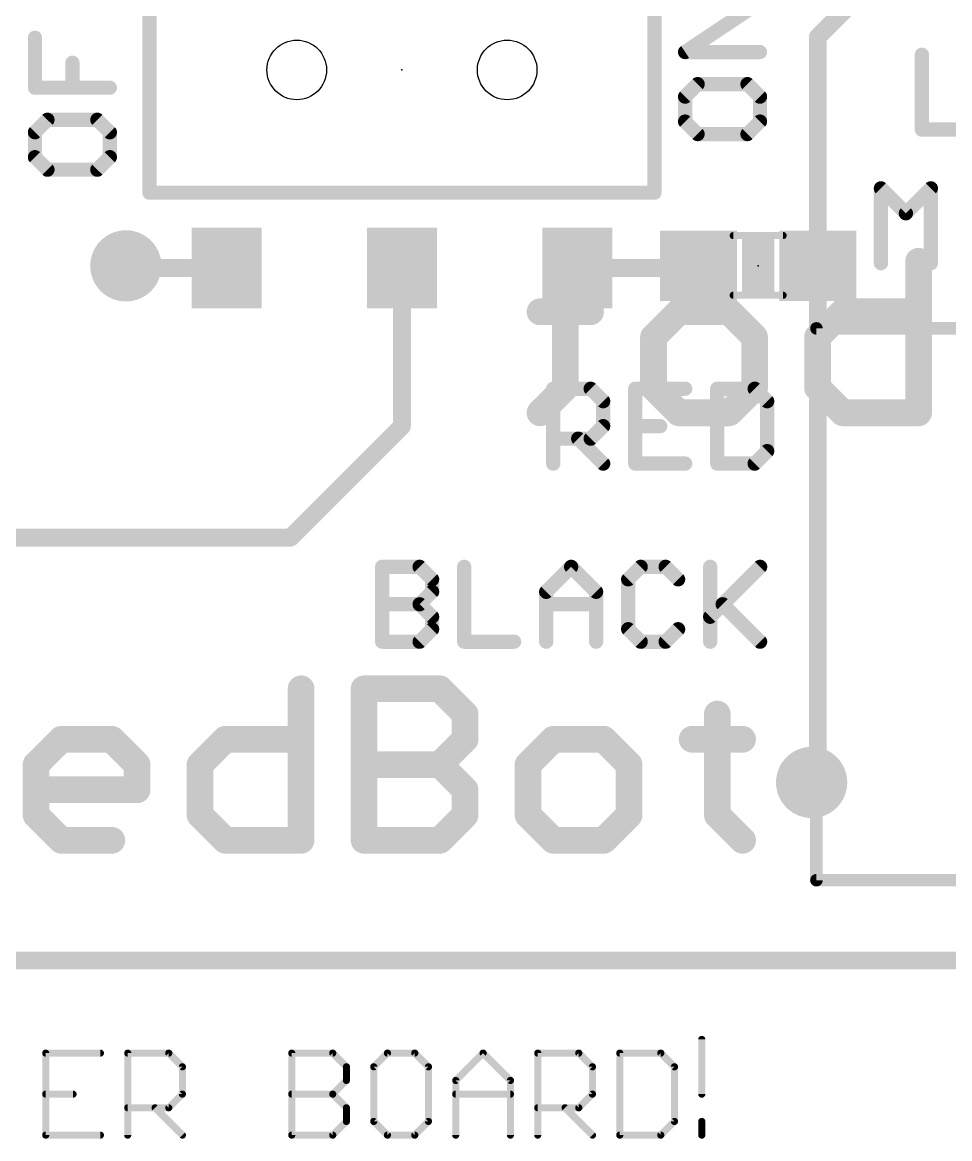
# Model space of a CAD drawing. Extents: x -27 to 95, y -17 to 50.
# Drawn here: x 19.99 to 33.21, y -2.54 to 13.38 of the extents above; entities that cross this region are included whole.
import ezdxf

# ---------------------------------------------------------------- set-up
doc = ezdxf.new("R2010")
doc.units = 0
for name, color, linetype in [('1', 12, 'CONTINUOUS'), ('16', 132, 'CONTINUOUS'), ('18', 110, 'CONTINUOUS'), ('20', 53, 'CONTINUOUS'), ('21', 41, 'CONTINUOUS'), ('22', 40, 'CONTINUOUS'), ('23', 53, 'CONTINUOUS'), ('51', 53, 'CONTINUOUS')]:
    doc.layers.add(name, color=color, linetype=linetype)

# ---------------------------------------------------------------- blocks, each defined once
blk = doc.blocks.new('RECT')
blk.add_solid([(-0.5, -0.5), (0.5, -0.5), (-0.5, 0.5), (0.5, 0.5)])
blk = doc.blocks.new('ROUNDV')
at = {"const_width": 0.5}
blk.add_lwpolyline([(0, -0.25, 1), (0, 0.25, 1), (0, -0.25)], format="xyb", dxfattribs=at)

msp = doc.modelspace()

# ---------------------------------------------------------------- linework, layer by layer
at = {"layer": '1', "const_width": 0.254}
for points in [[(31.33, 13.169), (31.75, 13.589)], [(31.33, 9.906), (31.33, 13.169)], [(21.621, 9.875), (21.463, 9.906)], [(29.799, 9.875), (29.63, 9.906)], [(31.33, 9.906), (31.33, 2.628)], [(22.9, 9.875), (21.621, 9.875)], [(25.4, 7.62), (25.4, 9.875)], [(27.9, 9.875), (29.799, 9.875)], [(23.81, 6.03), (25.4, 7.62)], [(19.177, 6.03), (23.81, 6.03)], [(31.13, 2.652), (31.242, 2.54)], [(31.33, 2.628), (31.242, 2.54)], [(91.44, 0), (2.54, 0)]]:
    msp.add_lwpolyline(points, dxfattribs=at)
at = {"layer": '1', "const_width": 0.127}
for points in [[(31.3935, 13.169, 1), (31.2665, 13.169)], [(31.2851, 13.2139, 1), (31.3749, 13.1241)], [(21.4752, 9.9683, 1), (21.4508, 9.8437)], [(29.6415, 9.9685, 1), (29.6185, 9.8435)], [(31.3935, 9.906, 1), (31.2665, 9.906)], [(21.621, 9.9385, 1), (21.621, 9.8115)], [(21.6088, 9.8127, 1), (21.6332, 9.9373)], [(22.9, 9.8115, 1), (22.9, 9.9385)], [(25.4635, 9.875, 1), (25.3365, 9.875)], [(27.9, 9.9385, 1), (27.9, 9.8115)], [(29.7875, 9.8125, 1), (29.8105, 9.9375)], [(29.799, 9.8115, 1), (29.799, 9.9385)], [(31.2665, 9.906, 1), (31.3935, 9.906)], [(25.3365, 7.62, 1), (25.4635, 7.62)], [(25.4449, 7.5751, 1), (25.3551, 7.6649)], [(23.7651, 6.0749, 1), (23.8549, 5.9851)], [(23.81, 5.9665, 1), (23.81, 6.0935)], [(31.1749, 2.6969, 1), (31.0851, 2.6071)], [(31.3749, 2.5831, 1), (31.2851, 2.6729)], [(31.1971, 2.5849, 1), (31.2869, 2.4951)], [(31.1971, 2.4951, 1), (31.2869, 2.5849)], [(31.2665, 2.628, 1), (31.3935, 2.628)]]:
    msp.add_lwpolyline(points, format="xyb", dxfattribs=at)
at = {"layer": '16', "const_width": 0.254}
msp.add_lwpolyline([(91.44, 0), (2.54, 0)], dxfattribs=at)
at = {"layer": '20', "const_width": 0.254}
msp.add_lwpolyline([(2.54, 0), (91.44, 0)], dxfattribs=at)
at = {"layer": '20'}
for centre in [(23.9, 12.7), (26.9, 12.7)]:
    msp.add_circle(centre, 0.425, dxfattribs=at)
at = {"layer": '21'}
for points, const_width in [([(21.8, 14.45), (21.8, 10.95)], 0.2032), ([(29, 10.95), (29, 14.45)], 0.2032), ([(29.4377, 12.955), (30.5054, 13.6668)], 0.2032), ([(20.1667, 12.447), (20.1667, 13.1588)], 0.2032), ([(30.5054, 12.955), (29.4377, 12.955)], 0.2032), ([(20.7005, 12.447), (20.7005, 12.8029)], 0.2032), ([(32.8148, 12.9168), (32.8148, 11.8491)], 0.2032), ([(29.6156, 12.4974), (29.4377, 12.3195)], 0.2032), ([(30.3275, 12.4974), (29.6156, 12.4974)], 0.2032), ([(30.5054, 12.3195), (30.3275, 12.4974)], 0.2032), ([(21.2344, 12.447), (20.1667, 12.447)], 0.2032), ([(29.4377, 12.3195), (29.4377, 11.9636)], 0.2032), ([(30.5054, 11.9636), (30.5054, 12.3195)], 0.2032), ([(20.3446, 11.9894), (20.1667, 11.8115)], 0.2032), ([(21.0565, 11.9894), (20.3446, 11.9894)], 0.2032), ([(21.2344, 11.8115), (21.0565, 11.9894)], 0.2032), ([(29.4377, 11.9636), (29.6156, 11.7856)], 0.2032), ([(30.3275, 11.7856), (30.5054, 11.9636)], 0.2032), ([(32.8148, 11.8491), (33.5266, 11.8491)], 0.2032), ([(20.1667, 11.8115), (20.1667, 11.4556)], 0.2032), ([(21.2344, 11.4556), (21.2344, 11.8115)], 0.2032), ([(29.6156, 11.7856), (30.3275, 11.7856)], 0.2032), ([(20.1667, 11.4556), (20.3446, 11.2776)], 0.2032), ([(21.0565, 11.2776), (21.2344, 11.4556)], 0.2032), ([(20.3446, 11.2776), (21.0565, 11.2776)], 0.2032), ([(21.8, 10.95), (29, 10.95)], 0.2032), ([(32.2301, 9.9441), (32.2301, 11.0118)], 0.2032), ([(32.2301, 11.0118), (32.586, 10.6559)], 0.2032), ([(32.586, 10.6559), (32.9419, 11.0118)], 0.2032), ([(32.9419, 11.0118), (32.9419, 9.9441)], 0.2032), ([(39.81, 9.015), (31.31, 9.015)], 0.1778), ([(31.31, 9.015), (31.31, 1.145)], 0.1778), ([(27.5575, 7.0866), (27.5575, 8.1543)], 0.2032), ([(27.5575, 8.1543), (28.0914, 8.1543)], 0.2032), ([(28.0914, 8.1543), (28.2693, 7.9764)], 0.2032), ([(29.4387, 8.1543), (28.7269, 8.1543)], 0.2032), ([(28.7269, 8.1543), (28.7269, 7.0866)], 0.2032), ([(29.8963, 8.1543), (29.8963, 7.0866)], 0.2032), ([(30.4302, 8.1543), (29.8963, 8.1543)], 0.2032), ([(30.6081, 7.9764), (30.4302, 8.1543)], 0.2032), ([(28.2693, 7.9764), (28.2693, 7.6205)], 0.2032), ([(30.6081, 7.2646), (30.6081, 7.9764)], 0.2032), ([(28.2693, 7.6205), (28.0914, 7.4425)], 0.2032), ([(28.7269, 7.6205), (29.0828, 7.6205)], 0.2032), ([(28.0914, 7.4425), (27.5575, 7.4425)], 0.2032), ([(27.9134, 7.4425), (28.2693, 7.0866)], 0.2032), ([(30.4302, 7.0866), (30.6081, 7.2646)], 0.2032), ([(28.7269, 7.0866), (29.4387, 7.0866)], 0.2032), ([(29.8963, 7.0866), (30.4302, 7.0866)], 0.2032), ([(25.1181, 4.5466), (25.1181, 5.6143)], 0.2032), ([(25.1181, 5.6143), (25.652, 5.6143)], 0.2032), ([(25.652, 5.6143), (25.8299, 5.4364)], 0.2032), ([(26.2875, 5.6143), (26.2875, 4.5466)], 0.2032), ([(27.4569, 5.2584), (27.8128, 5.6143)], 0.2032), ([(27.8128, 5.6143), (28.1687, 5.2584)], 0.2032), ([(28.8042, 5.6143), (28.6263, 5.4364)], 0.2032), ([(29.1602, 5.6143), (28.8042, 5.6143)], 0.2032), ([(29.3381, 5.4364), (29.1602, 5.6143)], 0.2032), ([(29.7957, 5.6143), (29.7957, 4.5466)], 0.2032), ([(29.7957, 4.9025), (30.5075, 5.6143)], 0.2032), ([(25.8299, 5.4364), (25.8299, 5.2584)], 0.2032), ([(28.6263, 5.4364), (28.6263, 4.7245)], 0.2032), ([(25.8299, 5.2584), (25.652, 5.0805)], 0.2032), ([(27.4569, 4.5466), (27.4569, 5.2584)], 0.2032), ([(28.1687, 5.2584), (28.1687, 4.5466)], 0.2032), ([(25.1181, 5.0805), (25.652, 5.0805)], 0.2032), ([(25.652, 5.0805), (25.8299, 4.9025)], 0.2032), ([(27.4569, 5.0805), (28.1687, 5.0805)], 0.2032), ([(29.9736, 5.0805), (30.5075, 4.5466)], 0.2032), ([(25.8299, 4.9025), (25.8299, 4.7245)], 0.2032), ([(25.8299, 4.7245), (25.652, 4.5466)], 0.2032), ([(28.6263, 4.7245), (28.8042, 4.5466)], 0.2032), ([(29.1602, 4.5466), (29.3381, 4.7245)], 0.2032), ([(25.652, 4.5466), (25.1181, 4.5466)], 0.2032), ([(26.2875, 4.5466), (26.9993, 4.5466)], 0.2032), ([(28.8042, 4.5466), (29.1602, 4.5466)], 0.2032), ([(23.9617, 3.8753), (23.9617, 1.7145)], 0.381), ([(24.8599, 1.7145), (24.8599, 3.8753)], 0.381), ([(24.8599, 3.8753), (25.9403, 3.8753)], 0.381), ([(25.9403, 3.8753), (26.3005, 3.5152)], 0.381), ([(26.3005, 3.5152), (26.3005, 3.1551)], 0.381), ([(29.8976, 3.5152), (29.8976, 2.0746)], 0.381), ([(20.1823, 2.7949), (20.5424, 3.1551)], 0.381), ([(20.5424, 3.1551), (21.2627, 3.1551)], 0.381), ([(21.2627, 3.1551), (21.6229, 2.7949)], 0.381), ([(22.5211, 2.7949), (22.8812, 3.1551)], 0.381), ([(22.8812, 3.1551), (23.9617, 3.1551)], 0.381), ([(26.3005, 3.1551), (25.9403, 2.7949)], 0.381), ([(27.5588, 3.1551), (27.1987, 2.7949)], 0.381), ([(28.2791, 3.1551), (27.5588, 3.1551)], 0.381), ([(28.6393, 2.7949), (28.2791, 3.1551)], 0.381), ([(29.5375, 3.1551), (30.2578, 3.1551)], 0.381), ([(20.1823, 2.0746), (20.1823, 2.7949)], 0.381), ([(21.6229, 2.7949), (21.6229, 2.4348)], 0.381), ([(22.5211, 2.0746), (22.5211, 2.7949)], 0.381), ([(24.8599, 2.7949), (25.9403, 2.7949)], 0.381), ([(25.9403, 2.7949), (26.3005, 2.4348)], 0.381), ([(27.1987, 2.7949), (27.1987, 2.0746)], 0.381), ([(28.6393, 2.0746), (28.6393, 2.7949)], 0.381), ([(21.6229, 2.4348), (20.1823, 2.4348)], 0.381), ([(26.3005, 2.4348), (26.3005, 2.0746)], 0.381), ([(20.5424, 1.7145), (20.1823, 2.0746)], 0.381), ([(22.8812, 1.7145), (22.5211, 2.0746)], 0.381), ([(26.3005, 2.0746), (25.9403, 1.7145)], 0.381), ([(27.1987, 2.0746), (27.5588, 1.7145)], 0.381), ([(28.2791, 1.7145), (28.6393, 2.0746)], 0.381), ([(29.8976, 2.0746), (30.2578, 1.7145)], 0.381), ([(21.2627, 1.7145), (20.5424, 1.7145)], 0.381), ([(23.9617, 1.7145), (22.8812, 1.7145)], 0.381), ([(25.9403, 1.7145), (24.8599, 1.7145)], 0.381), ([(27.5588, 1.7145), (28.2791, 1.7145)], 0.381), ([(31.31, 1.145), (39.81, 1.145)], 0.1778)]:
    msp.add_lwpolyline(points, dxfattribs=dict(at, const_width=const_width))
for points, const_width in [([(20.2175, 13.1588, 1), (20.1159, 13.1588)], 0.1016), ([(29.4377, 13.0058, 1), (29.4377, 12.9042)], 0.1016), ([(30.5054, 12.9042, 1), (30.5054, 13.0058)], 0.1016), ([(20.7513, 12.8029, 1), (20.6497, 12.8029)], 0.1016), ([(29.4095, 12.9973, 1), (29.4659, 12.9127)], 0.1016), ([(32.8656, 12.9168, 1), (32.764, 12.9168)], 0.1016), ([(29.6156, 12.5482, 1), (29.6156, 12.4466)], 0.1016), ([(29.6516, 12.4615, 1), (29.5797, 12.5333)], 0.1016), ([(30.3634, 12.5333, 1), (30.2915, 12.4615)], 0.1016), ([(30.3275, 12.4466, 1), (30.3275, 12.5482)], 0.1016), ([(20.1667, 12.4978, 1), (20.1667, 12.3962)], 0.1016), ([(20.1159, 12.447, 1), (20.2175, 12.447)], 0.1016), ([(20.6497, 12.447, 1), (20.7513, 12.447)], 0.1016), ([(21.2344, 12.3962, 1), (21.2344, 12.4978)], 0.1016), ([(29.4885, 12.3195, 1), (29.3869, 12.3195)], 0.1016), ([(30.5562, 12.3195, 1), (30.4546, 12.3195)], 0.1016), ([(29.4018, 12.3554, 1), (29.4736, 12.2835)], 0.1016), ([(30.4695, 12.2835, 1), (30.5413, 12.3554)], 0.1016), ([(20.3446, 12.0402, 1), (20.3446, 11.9386)], 0.1016), ([(20.3806, 11.9535, 1), (20.3087, 12.0253)], 0.1016), ([(21.0924, 12.0253, 1), (21.0205, 11.9535)], 0.1016), ([(21.0565, 11.9386, 1), (21.0565, 12.0402)], 0.1016), ([(29.4736, 11.9995, 1), (29.4018, 11.9276)], 0.1016), ([(29.3869, 11.9636, 1), (29.4885, 11.9636)], 0.1016), ([(30.4546, 11.9636, 1), (30.5562, 11.9636)], 0.1016), ([(30.5413, 11.9276, 1), (30.4695, 11.9995)], 0.1016), ([(32.8148, 11.8999, 1), (32.8148, 11.7983)], 0.1016), ([(20.2175, 11.8115, 1), (20.1159, 11.8115)], 0.1016), ([(20.1308, 11.8474, 1), (20.2026, 11.7755)], 0.1016), ([(21.2852, 11.8115, 1), (21.1836, 11.8115)], 0.1016), ([(21.1985, 11.7755, 1), (21.2703, 11.8474)], 0.1016), ([(29.6156, 11.8364, 1), (29.6156, 11.7348)], 0.1016), ([(29.5797, 11.7497, 1), (29.6516, 11.8215)], 0.1016), ([(30.2915, 11.8215, 1), (30.3634, 11.7497)], 0.1016), ([(30.3275, 11.7348, 1), (30.3275, 11.8364)], 0.1016), ([(32.764, 11.8491, 1), (32.8656, 11.8491)], 0.1016), ([(20.2026, 11.4915, 1), (20.1308, 11.4196)], 0.1016), ([(20.1159, 11.4556, 1), (20.2175, 11.4556)], 0.1016), ([(21.1836, 11.4556, 1), (21.2852, 11.4556)], 0.1016), ([(21.2703, 11.4196, 1), (21.1985, 11.4915)], 0.1016), ([(20.3446, 11.3284, 1), (20.3446, 11.2268)], 0.1016), ([(20.3087, 11.2417, 1), (20.3806, 11.3135)], 0.1016), ([(21.0205, 11.3135, 1), (21.0924, 11.2417)], 0.1016), ([(21.0565, 11.2268, 1), (21.0565, 11.3284)], 0.1016), ([(21.8, 11.0008, 1), (21.8, 10.8992)], 0.1016), ([(21.7492, 10.95, 1), (21.8508, 10.95)], 0.1016), ([(28.9492, 10.95, 1), (29.0508, 10.95)], 0.1016), ([(29, 10.8992, 1), (29, 11.0008)], 0.1016), ([(32.2809, 11.0118, 1), (32.1793, 11.0118)], 0.1016), ([(32.266, 11.0477, 1), (32.1942, 10.9759)], 0.1016), ([(32.9927, 11.0118, 1), (32.8911, 11.0118)], 0.1016), ([(32.9778, 10.9759, 1), (32.906, 11.0477)], 0.1016), ([(32.5501, 10.6918, 1), (32.6219, 10.62)], 0.1016), ([(32.5501, 10.62, 1), (32.6219, 10.6918)], 0.1016), ([(32.1793, 9.9441, 1), (32.2809, 9.9441)], 0.1016), ([(32.8911, 9.9441, 1), (32.9927, 9.9441)], 0.1016), ([(31.31, 9.0595, 1), (31.31, 8.9706)], 0.0889), ([(31.3545, 9.015, 1), (31.2656, 9.015)], 0.0889), ([(27.6083, 8.1543, 1), (27.5067, 8.1543)], 0.1016), ([(27.5575, 8.2051, 1), (27.5575, 8.1035)], 0.1016), ([(28.1273, 8.1902, 1), (28.0554, 8.1184)], 0.1016), ([(28.0914, 8.1035, 1), (28.0914, 8.2051)], 0.1016), ([(28.7269, 8.2051, 1), (28.7269, 8.1035)], 0.1016), ([(28.7777, 8.1543, 1), (28.6761, 8.1543)], 0.1016), ([(29.4387, 8.1035, 1), (29.4387, 8.2051)], 0.1016), ([(29.9471, 8.1543, 1), (29.8455, 8.1543)], 0.1016), ([(29.8963, 8.2051, 1), (29.8963, 8.1035)], 0.1016), ([(30.4661, 8.1902, 1), (30.3942, 8.1184)], 0.1016), ([(30.4302, 8.1035, 1), (30.4302, 8.2051)], 0.1016), ([(28.3201, 7.9764, 1), (28.2185, 7.9764)], 0.1016), ([(28.2334, 7.9404, 1), (28.3052, 8.0123)], 0.1016), ([(30.6589, 7.9764, 1), (30.5573, 7.9764)], 0.1016), ([(30.5722, 7.9404, 1), (30.644, 8.0123)], 0.1016), ([(28.2185, 7.6205, 1), (28.3201, 7.6205)], 0.1016), ([(28.3052, 7.5845, 1), (28.2334, 7.6564)], 0.1016), ([(28.7269, 7.6713, 1), (28.7269, 7.5697)], 0.1016), ([(29.0828, 7.5697, 1), (29.0828, 7.6713)], 0.1016), ([(27.5575, 7.4933, 1), (27.5575, 7.3917)], 0.1016), ([(27.9493, 7.4784, 1), (27.8775, 7.4066)], 0.1016), ([(28.0554, 7.4784, 1), (28.1273, 7.4066)], 0.1016), ([(28.0914, 7.3917, 1), (28.0914, 7.4933)], 0.1016), ([(30.644, 7.2286, 1), (30.5722, 7.3005)], 0.1016), ([(28.2334, 7.0507, 1), (28.3052, 7.1225)], 0.1016), ([(28.7269, 7.1374, 1), (28.7269, 7.0358)], 0.1016), ([(29.4387, 7.0358, 1), (29.4387, 7.1374)], 0.1016), ([(29.8963, 7.1374, 1), (29.8963, 7.0358)], 0.1016), ([(30.3942, 7.1225, 1), (30.4661, 7.0507)], 0.1016), ([(30.4302, 7.0358, 1), (30.4302, 7.1374)], 0.1016), ([(30.5573, 7.2646, 1), (30.6589, 7.2646)], 0.1016), ([(27.5067, 7.0866, 1), (27.6083, 7.0866)], 0.1016), ([(28.6761, 7.0866, 1), (28.7777, 7.0866)], 0.1016), ([(29.8455, 7.0866, 1), (29.9471, 7.0866)], 0.1016), ([(25.1689, 5.6143, 1), (25.0673, 5.6143)], 0.1016), ([(25.1181, 5.6651, 1), (25.1181, 5.5635)], 0.1016), ([(25.6879, 5.6502, 1), (25.616, 5.5784)], 0.1016), ([(25.652, 5.5635, 1), (25.652, 5.6651)], 0.1016), ([(26.3383, 5.6143, 1), (26.2367, 5.6143)], 0.1016), ([(27.8487, 5.6502, 1), (27.7769, 5.5784)], 0.1016), ([(27.8487, 5.5784, 1), (27.7769, 5.6502)], 0.1016), ([(28.8042, 5.6651, 1), (28.8042, 5.5635)], 0.1016), ([(28.8402, 5.5784, 1), (28.7683, 5.6502)], 0.1016), ([(29.1961, 5.6502, 1), (29.1242, 5.5784)], 0.1016), ([(29.1602, 5.5635, 1), (29.1602, 5.6651)], 0.1016), ([(29.8465, 5.6143, 1), (29.7449, 5.6143)], 0.1016), ([(30.5434, 5.5784, 1), (30.4716, 5.6502)], 0.1016), ([(25.8807, 5.4364, 1), (25.7791, 5.4364)], 0.1016), ([(25.794, 5.4004, 1), (25.8658, 5.4723)], 0.1016), ([(28.6771, 5.4364, 1), (28.5755, 5.4364)], 0.1016), ([(28.5904, 5.4723, 1), (28.6622, 5.4004)], 0.1016), ([(29.3022, 5.4004, 1), (29.374, 5.4723)], 0.1016), ([(25.7791, 5.2584, 1), (25.8807, 5.2584)], 0.1016), ([(25.8658, 5.2225, 1), (25.794, 5.2943)], 0.1016), ([(27.5077, 5.2584, 1), (27.4061, 5.2584)], 0.1016), ([(27.421, 5.2943, 1), (27.4928, 5.2225)], 0.1016), ([(28.2195, 5.2584, 1), (28.1179, 5.2584)], 0.1016), ([(28.1328, 5.2225, 1), (28.2046, 5.2943)], 0.1016), ([(25.1181, 5.1313, 1), (25.1181, 5.0297)], 0.1016), ([(25.6879, 5.1164, 1), (25.616, 5.0445)], 0.1016), ([(25.616, 5.1164, 1), (25.6879, 5.0445)], 0.1016), ([(25.652, 5.0297, 1), (25.652, 5.1313)], 0.1016), ([(27.4569, 5.1313, 1), (27.4569, 5.0297)], 0.1016), ([(28.1687, 5.0297, 1), (28.1687, 5.1313)], 0.1016), ([(30.0096, 5.1164, 1), (29.9377, 5.0445)], 0.1016), ([(25.8807, 4.9025, 1), (25.7791, 4.9025)], 0.1016), ([(25.794, 4.8666, 1), (25.8658, 4.9384)], 0.1016), ([(29.7598, 4.9384, 1), (29.8316, 4.8666)], 0.1016), ([(25.8658, 4.6886, 1), (25.794, 4.7605)], 0.1016), ([(28.6622, 4.7605, 1), (28.5904, 4.6886)], 0.1016), ([(29.374, 4.6886, 1), (29.3022, 4.7605)], 0.1016), ([(25.1181, 4.5974, 1), (25.1181, 4.4958)], 0.1016), ([(25.616, 4.5825, 1), (25.6879, 4.5107)], 0.1016), ([(25.652, 4.4958, 1), (25.652, 4.5974)], 0.1016), ([(25.7791, 4.7245, 1), (25.8807, 4.7245)], 0.1016), ([(26.2875, 4.5974, 1), (26.2875, 4.4958)], 0.1016), ([(26.9993, 4.4958, 1), (26.9993, 4.5974)], 0.1016), ([(28.5755, 4.7245, 1), (28.6771, 4.7245)], 0.1016), ([(28.8042, 4.5974, 1), (28.8042, 4.4958)], 0.1016), ([(28.7683, 4.5107, 1), (28.8402, 4.5825)], 0.1016), ([(29.1242, 4.5825, 1), (29.1961, 4.5107)], 0.1016), ([(29.1602, 4.4958, 1), (29.1602, 4.5974)], 0.1016), ([(30.4716, 4.5107, 1), (30.5434, 4.5825)], 0.1016), ([(25.0673, 4.5466, 1), (25.1689, 4.5466)], 0.1016), ([(26.2367, 4.5466, 1), (26.3383, 4.5466)], 0.1016), ([(27.4061, 4.5466, 1), (27.5077, 4.5466)], 0.1016), ([(28.1179, 4.5466, 1), (28.2195, 4.5466)], 0.1016), ([(29.7449, 4.5466, 1), (29.8465, 4.5466)], 0.1016), ([(24.0569, 3.8753, 1), (23.8664, 3.8753)], 0.1905), ([(24.8599, 3.9706, 1), (24.8599, 3.7801)], 0.1905), ([(24.9551, 3.8753, 1), (24.7646, 3.8753)], 0.1905), ([(26.0077, 3.9427, 1), (25.873, 3.808)], 0.1905), ([(25.9403, 3.7801, 1), (25.9403, 3.9706)], 0.1905), ([(26.3957, 3.5152, 1), (26.2052, 3.5152)], 0.1905), ([(26.2331, 3.4479, 1), (26.3678, 3.5826)], 0.1905), ([(29.9929, 3.5152, 1), (29.8024, 3.5152)], 0.1905), ([(20.5424, 3.2503, 1), (20.5424, 3.0598)], 0.1905), ([(20.6098, 3.0877, 1), (20.4751, 3.2224)], 0.1905), ([(21.3301, 3.2224, 1), (21.1954, 3.0877)], 0.1905), ([(21.2627, 3.0598, 1), (21.2627, 3.2503)], 0.1905), ([(22.8812, 3.2503, 1), (22.8812, 3.0598)], 0.1905), ([(22.9486, 3.0877, 1), (22.8139, 3.2224)], 0.1905), ([(23.9617, 3.0598, 1), (23.9617, 3.2503)], 0.1905), ([(26.3678, 3.0877, 1), (26.2331, 3.2224)], 0.1905), ([(27.5588, 3.2503, 1), (27.5588, 3.0598)], 0.1905), ([(27.6262, 3.0877, 1), (27.4915, 3.2224)], 0.1905), ([(28.3465, 3.2224, 1), (28.2118, 3.0877)], 0.1905), ([(28.2791, 3.0598, 1), (28.2791, 3.2503)], 0.1905), ([(29.5375, 3.2503, 1), (29.5375, 3.0598)], 0.1905), ([(30.2578, 3.0598, 1), (30.2578, 3.2503)], 0.1905), ([(26.2052, 3.1551, 1), (26.3957, 3.1551)], 0.1905), ([(20.2775, 2.7949, 1), (20.087, 2.7949)], 0.1905), ([(20.1149, 2.8623, 1), (20.2496, 2.7276)], 0.1905), ([(21.7181, 2.7949, 1), (21.5276, 2.7949)], 0.1905), ([(21.5555, 2.7276, 1), (21.6902, 2.8623)], 0.1905), ([(22.6163, 2.7949, 1), (22.4258, 2.7949)], 0.1905), ([(22.4537, 2.8623, 1), (22.5884, 2.7276)], 0.1905), ([(24.8599, 2.8902, 1), (24.8599, 2.6997)], 0.1905), ([(26.0077, 2.8623, 1), (25.873, 2.7276)], 0.1905), ([(25.873, 2.8623, 1), (26.0077, 2.7276)], 0.1905), ([(25.9403, 2.6997, 1), (25.9403, 2.8902)], 0.1905), ([(27.2939, 2.7949, 1), (27.1034, 2.7949)], 0.1905), ([(27.1313, 2.8623, 1), (27.266, 2.7276)], 0.1905), ([(28.7345, 2.7949, 1), (28.544, 2.7949)], 0.1905), ([(28.5719, 2.7276, 1), (28.7066, 2.8623)], 0.1905), ([(20.1823, 2.53, 1), (20.1823, 2.3395)], 0.1905), ([(21.6229, 2.3395, 1), (21.6229, 2.53)], 0.1905), ([(26.3957, 2.4348, 1), (26.2052, 2.4348)], 0.1905), ([(26.2331, 2.3674, 1), (26.3678, 2.5021)], 0.1905), ([(21.5276, 2.4348, 1), (21.7181, 2.4348)], 0.1905), ([(20.2496, 2.142, 1), (20.1149, 2.0073)], 0.1905), ([(22.5884, 2.142, 1), (22.4537, 2.0073)], 0.1905), ([(26.3678, 2.0073, 1), (26.2331, 2.142)], 0.1905), ([(27.266, 2.142, 1), (27.1313, 2.0073)], 0.1905), ([(28.7066, 2.0073, 1), (28.5719, 2.142)], 0.1905), ([(29.965, 2.142, 1), (29.8303, 2.0073)], 0.1905), ([(20.087, 2.0746, 1), (20.2775, 2.0746)], 0.1905), ([(22.4258, 2.0746, 1), (22.6163, 2.0746)], 0.1905), ([(26.2052, 2.0746, 1), (26.3957, 2.0746)], 0.1905), ([(27.1034, 2.0746, 1), (27.2939, 2.0746)], 0.1905), ([(28.544, 2.0746, 1), (28.7345, 2.0746)], 0.1905), ([(29.8024, 2.0746, 1), (29.9929, 2.0746)], 0.1905), ([(20.5424, 1.8098, 1), (20.5424, 1.6193)], 0.1905), ([(20.4751, 1.6471, 1), (20.6098, 1.7819)], 0.1905), ([(21.2627, 1.6193, 1), (21.2627, 1.8098)], 0.1905), ([(22.8812, 1.8098, 1), (22.8812, 1.6193)], 0.1905), ([(22.8139, 1.6471, 1), (22.9486, 1.7819)], 0.1905), ([(23.8664, 1.7145, 1), (24.0569, 1.7145)], 0.1905), ([(23.9617, 1.6193, 1), (23.9617, 1.8098)], 0.1905), ([(24.8599, 1.8098, 1), (24.8599, 1.6193)], 0.1905), ([(24.7646, 1.7145, 1), (24.9551, 1.7145)], 0.1905), ([(25.873, 1.7819, 1), (26.0077, 1.6471)], 0.1905), ([(25.9403, 1.6193, 1), (25.9403, 1.8098)], 0.1905), ([(27.5588, 1.8098, 1), (27.5588, 1.6193)], 0.1905), ([(27.4915, 1.6471, 1), (27.6262, 1.7819)], 0.1905), ([(28.2118, 1.7819, 1), (28.3465, 1.6471)], 0.1905), ([(28.2791, 1.6193, 1), (28.2791, 1.8098)], 0.1905), ([(30.1904, 1.6471, 1), (30.3251, 1.7819)], 0.1905), ([(31.31, 1.1895, 1), (31.31, 1.1005)], 0.0889), ([(31.2656, 1.145, 1), (31.3545, 1.145)], 0.0889)]:
    msp.add_lwpolyline(points, format="xyb", dxfattribs=dict(at, const_width=const_width))
at = {"layer": '22', "const_width": 0.381}
for points in [[(32.7667, 9.9713), (32.7667, 7.8105)], [(27.729, 9.6112), (27.729, 8.1706)], [(28.0891, 9.2511), (27.3689, 9.2511)], [(28.9874, 8.8909), (29.3475, 9.2511)], [(29.3475, 9.2511), (30.0678, 9.2511)], [(30.0678, 9.2511), (30.4279, 8.8909)], [(31.3262, 8.8909), (31.6863, 9.2511)], [(31.6863, 9.2511), (32.7667, 9.2511)], [(28.9874, 8.1706), (28.9874, 8.8909)], [(30.4279, 8.8909), (30.4279, 8.1706)], [(31.3262, 8.1706), (31.3262, 8.8909)], [(27.729, 8.1706), (27.3689, 7.8105)], [(29.3475, 7.8105), (28.9874, 8.1706)], [(30.4279, 8.1706), (30.0678, 7.8105)], [(31.6863, 7.8105), (31.3262, 8.1706)], [(30.0678, 7.8105), (29.3475, 7.8105)], [(32.7667, 7.8105), (31.6863, 7.8105)]]:
    msp.add_lwpolyline(points, dxfattribs=at)
at = {"layer": '22', "const_width": 0.1905}
for points in [[(32.862, 9.9713, 1), (32.6715, 9.9713)], [(27.8243, 9.6112, 1), (27.6338, 9.6112)], [(27.3689, 9.3463, 1), (27.3689, 9.1558)], [(28.0891, 9.1558, 1), (28.0891, 9.3463)], [(29.3475, 9.3463, 1), (29.3475, 9.1558)], [(29.4149, 9.1837, 1), (29.2802, 9.3184)], [(30.1352, 9.3184, 1), (30.0005, 9.1837)], [(30.0678, 9.1558, 1), (30.0678, 9.3463)], [(31.6863, 9.3463, 1), (31.6863, 9.1558)], [(31.7537, 9.1837, 1), (31.619, 9.3184)], [(32.7667, 9.1558, 1), (32.7667, 9.3463)], [(29.0826, 8.8909, 1), (28.8921, 8.8909)], [(30.5232, 8.8909, 1), (30.3327, 8.8909)], [(31.4214, 8.8909, 1), (31.2309, 8.8909)], [(28.92, 8.9583, 1), (29.0547, 8.8236)], [(30.3606, 8.8236, 1), (30.4953, 8.9583)], [(31.2588, 8.9583, 1), (31.3935, 8.8236)], [(27.7964, 8.1033, 1), (27.6617, 8.238)], [(29.0547, 8.238, 1), (28.92, 8.1033)], [(30.4953, 8.1033, 1), (30.3606, 8.238)], [(31.3935, 8.238, 1), (31.2588, 8.1033)], [(27.6338, 8.1706, 1), (27.8243, 8.1706)], [(28.8921, 8.1706, 1), (29.0826, 8.1706)], [(30.3327, 8.1706, 1), (30.5232, 8.1706)], [(31.2309, 8.1706, 1), (31.4214, 8.1706)], [(27.3015, 7.8779, 1), (27.4362, 7.7431)], [(29.3475, 7.9058, 1), (29.3475, 7.7153)], [(29.2802, 7.7431, 1), (29.4149, 7.8779)], [(30.0005, 7.8779, 1), (30.1352, 7.7431)], [(30.0678, 7.7153, 1), (30.0678, 7.9058)], [(31.6863, 7.9058, 1), (31.6863, 7.7153)], [(31.619, 7.7431, 1), (31.7537, 7.8779)], [(32.7667, 7.7153, 1), (32.7667, 7.9058)], [(32.6715, 7.8105, 1), (32.862, 7.8105)]]:
    msp.add_lwpolyline(points, format="xyb", dxfattribs=at)
at = {"layer": '23'}
for p in [(25.4, 12.7), (30.48, 9.906)]:
    msp.add_point(p, dxfattribs=at)
at = {"layer": '51', "const_width": 0.1016}
for points in [[(30.124, 10.338), (30.836, 10.338)], [(30.124, 9.487), (30.836, 9.487)], [(29.6755, -1.1249), (29.6755, -1.9045)], [(21.0999, -1.3198), (20.3203, -1.3198)], [(20.3203, -1.3198), (20.3203, -2.4892)], [(21.4897, -2.4892), (21.4897, -1.3198)], [(21.4897, -1.3198), (22.0744, -1.3198)], [(22.0744, -1.3198), (22.2693, -1.5147)], [(23.8285, -2.4892), (23.8285, -1.3198)], [(23.8285, -1.3198), (24.4132, -1.3198)], [(24.4132, -1.3198), (24.6081, -1.5147)], [(25.1928, -1.3198), (24.9979, -1.5147)], [(25.5826, -1.3198), (25.1928, -1.3198)], [(25.7775, -1.5147), (25.5826, -1.3198)], [(26.1673, -1.7096), (26.5571, -1.3198)], [(26.5571, -1.3198), (26.9469, -1.7096)], [(27.3367, -2.4892), (27.3367, -1.3198)], [(27.3367, -1.3198), (27.9214, -1.3198)], [(27.9214, -1.3198), (28.1163, -1.5147)], [(28.5061, -1.3198), (28.5061, -2.4892)], [(29.0908, -1.3198), (28.5061, -1.3198)], [(29.2857, -1.5147), (29.0908, -1.3198)], [(22.2693, -1.5147), (22.2693, -1.9045)], [(24.6081, -1.5147), (24.6081, -1.7096)], [(24.9979, -1.5147), (24.9979, -2.2943)], [(25.7775, -2.2943), (25.7775, -1.5147)], [(28.1163, -1.5147), (28.1163, -1.9045)], [(29.2857, -2.2943), (29.2857, -1.5147)], [(24.6081, -1.7096), (24.4132, -1.9045)], [(26.1673, -2.4892), (26.1673, -1.7096)], [(26.9469, -1.7096), (26.9469, -2.4892)], [(20.3203, -1.9045), (20.7101, -1.9045)], [(22.2693, -1.9045), (22.0744, -2.0994)], [(23.8285, -1.9045), (24.4132, -1.9045)], [(24.4132, -1.9045), (24.6081, -2.0994)], [(26.1673, -1.9045), (26.9469, -1.9045)], [(28.1163, -1.9045), (27.9214, -2.0994)], [(22.0744, -2.0994), (21.4897, -2.0994)], [(21.8795, -2.0994), (22.2693, -2.4892)], [(24.6081, -2.0994), (24.6081, -2.2943)], [(27.9214, -2.0994), (27.3367, -2.0994)], [(27.7265, -2.0994), (28.1163, -2.4892)], [(24.6081, -2.2943), (24.4132, -2.4892)], [(24.9979, -2.2943), (25.1928, -2.4892)], [(25.5826, -2.4892), (25.7775, -2.2943)], [(29.0908, -2.4892), (29.2857, -2.2943)], [(29.6755, -2.2943), (29.6755, -2.4892)], [(20.3203, -2.4892), (21.0999, -2.4892)], [(24.4132, -2.4892), (23.8285, -2.4892)], [(25.1928, -2.4892), (25.5826, -2.4892)], [(28.5061, -2.4892), (29.0908, -2.4892)]]:
    msp.add_lwpolyline(points, dxfattribs=at)
at = {"layer": '51', "const_width": 0.0508}
for points in [[(30.124, 10.3634, 1), (30.124, 10.3126)], [(30.836, 10.3126, 1), (30.836, 10.3634)], [(30.124, 9.5124, 1), (30.124, 9.4616)], [(30.836, 9.4616, 1), (30.836, 9.5124)], [(29.7009, -1.1249, 1), (29.6501, -1.1249)], [(20.3203, -1.2944, 1), (20.3203, -1.3452)], [(20.3457, -1.3198, 1), (20.2949, -1.3198)], [(21.0999, -1.3452, 1), (21.0999, -1.2944)], [(21.5151, -1.3198, 1), (21.4643, -1.3198)], [(21.4897, -1.2944, 1), (21.4897, -1.3452)], [(22.0924, -1.3018, 1), (22.0565, -1.3378)], [(22.0744, -1.3452, 1), (22.0744, -1.2944)], [(23.8539, -1.3198, 1), (23.8031, -1.3198)], [(23.8285, -1.2944, 1), (23.8285, -1.3452)], [(24.4312, -1.3018, 1), (24.3953, -1.3378)], [(24.4132, -1.3452, 1), (24.4132, -1.2944)], [(25.1928, -1.2944, 1), (25.1928, -1.3452)], [(25.2108, -1.3378, 1), (25.1749, -1.3018)], [(25.6006, -1.3018, 1), (25.5647, -1.3378)], [(25.5826, -1.3452, 1), (25.5826, -1.2944)], [(26.5751, -1.3018, 1), (26.5392, -1.3378)], [(26.5751, -1.3378, 1), (26.5392, -1.3018)], [(27.3621, -1.3198, 1), (27.3113, -1.3198)], [(27.3367, -1.2944, 1), (27.3367, -1.3452)], [(27.9394, -1.3018, 1), (27.9035, -1.3378)], [(27.9214, -1.3452, 1), (27.9214, -1.2944)], [(28.5315, -1.3198, 1), (28.4807, -1.3198)], [(28.5061, -1.2944, 1), (28.5061, -1.3452)], [(29.1088, -1.3018, 1), (29.0729, -1.3378)], [(29.0908, -1.3452, 1), (29.0908, -1.2944)], [(22.2947, -1.5147, 1), (22.2439, -1.5147)], [(22.2514, -1.5327, 1), (22.2873, -1.4967)], [(24.6335, -1.5147, 1), (24.5827, -1.5147)], [(24.5902, -1.5327, 1), (24.6261, -1.4967)], [(25.0233, -1.5147, 1), (24.9725, -1.5147)], [(24.98, -1.4967, 1), (25.0159, -1.5327)], [(25.8029, -1.5147, 1), (25.7521, -1.5147)], [(25.7596, -1.5327, 1), (25.7955, -1.4967)], [(28.1417, -1.5147, 1), (28.0909, -1.5147)], [(28.0984, -1.5327, 1), (28.1343, -1.4967)], [(29.3111, -1.5147, 1), (29.2603, -1.5147)], [(29.2678, -1.5327, 1), (29.3037, -1.4967)], [(24.5827, -1.7096, 1), (24.6335, -1.7096)], [(24.6261, -1.7276, 1), (24.5902, -1.6916)], [(26.1927, -1.7096, 1), (26.1419, -1.7096)], [(26.1494, -1.6916, 1), (26.1853, -1.7276)], [(26.9723, -1.7096, 1), (26.9215, -1.7096)], [(26.929, -1.7276, 1), (26.9649, -1.6916)], [(20.3203, -1.8791, 1), (20.3203, -1.9299)], [(20.7101, -1.9299, 1), (20.7101, -1.8791)], [(22.2439, -1.9045, 1), (22.2947, -1.9045)], [(22.2873, -1.9225, 1), (22.2514, -1.8865)], [(23.8285, -1.8791, 1), (23.8285, -1.9299)], [(24.4312, -1.8865, 1), (24.3953, -1.9225)], [(24.3953, -1.8865, 1), (24.4312, -1.9225)], [(24.4132, -1.9299, 1), (24.4132, -1.8791)], [(26.1673, -1.8791, 1), (26.1673, -1.9299)], [(26.9469, -1.9299, 1), (26.9469, -1.8791)], [(28.0909, -1.9045, 1), (28.1417, -1.9045)], [(28.1343, -1.9225, 1), (28.0984, -1.8865)], [(29.6501, -1.9045, 1), (29.7009, -1.9045)], [(21.4897, -2.074, 1), (21.4897, -2.1248)], [(21.8975, -2.0814, 1), (21.8616, -2.1174)], [(22.0565, -2.0814, 1), (22.0924, -2.1174)], [(22.0744, -2.1248, 1), (22.0744, -2.074)], [(24.6335, -2.0994, 1), (24.5827, -2.0994)], [(24.5902, -2.1174, 1), (24.6261, -2.0814)], [(27.3367, -2.074, 1), (27.3367, -2.1248)], [(27.7445, -2.0814, 1), (27.7086, -2.1174)], [(27.9035, -2.0814, 1), (27.9394, -2.1174)], [(27.9214, -2.1248, 1), (27.9214, -2.074)], [(24.5827, -2.2943, 1), (24.6335, -2.2943)], [(24.6261, -2.3123, 1), (24.5902, -2.2763)], [(25.0159, -2.2763, 1), (24.98, -2.3123)], [(24.9725, -2.2943, 1), (25.0233, -2.2943)], [(25.7521, -2.2943, 1), (25.8029, -2.2943)], [(25.7955, -2.3123, 1), (25.7596, -2.2763)], [(29.2603, -2.2943, 1), (29.3111, -2.2943)], [(29.3037, -2.3123, 1), (29.2678, -2.2763)], [(29.7009, -2.2943, 1), (29.6501, -2.2943)], [(20.3203, -2.4638, 1), (20.3203, -2.5146)], [(20.2949, -2.4892, 1), (20.3457, -2.4892)], [(21.0999, -2.5146, 1), (21.0999, -2.4638)], [(21.4643, -2.4892, 1), (21.5151, -2.4892)], [(22.2514, -2.5072, 1), (22.2873, -2.4712)], [(23.8285, -2.4638, 1), (23.8285, -2.5146)], [(23.8031, -2.4892, 1), (23.8539, -2.4892)], [(24.3953, -2.4712, 1), (24.4312, -2.5072)], [(24.4132, -2.5146, 1), (24.4132, -2.4638)], [(25.1928, -2.4638, 1), (25.1928, -2.5146)], [(25.1749, -2.5072, 1), (25.2108, -2.4712)], [(25.5647, -2.4712, 1), (25.6006, -2.5072)], [(25.5826, -2.5146, 1), (25.5826, -2.4638)], [(26.1419, -2.4892, 1), (26.1927, -2.4892)], [(26.9215, -2.4892, 1), (26.9723, -2.4892)], [(27.3113, -2.4892, 1), (27.3621, -2.4892)], [(28.0984, -2.5072, 1), (28.1343, -2.4712)], [(28.5061, -2.4638, 1), (28.5061, -2.5146)], [(28.4807, -2.4892, 1), (28.5315, -2.4892)], [(29.0729, -2.4712, 1), (29.1088, -2.5072)], [(29.0908, -2.5146, 1), (29.0908, -2.4638)], [(29.6501, -2.4892, 1), (29.7009, -2.4892)]]:
    msp.add_lwpolyline(points, format="xyb", dxfattribs=at)

# ---------------------------------------------------------------- block references
at = {"layer": '1', "yscale": 1.15, "rotation": 180}
for p in [(22.9, 9.875), (25.4, 9.875), (27.9, 9.875)]:
    msp.add_blockref('RECT', p, dxfattribs=at)
at = {"layer": '1', "xscale": 1.1}
for p in [(29.63, 9.906), (31.33, 9.906)]:
    msp.add_blockref('RECT', p, dxfattribs=at)
at = {"layer": '18', "xscale": 1.016, "yscale": 1.016}
for p in [(21.463, 9.906), (21.463, 9.906), (31.242, 2.54), (31.242, 2.54)]:
    msp.add_blockref('ROUNDV', p, dxfattribs=at)
at = {"layer": '21', "xscale": 0.4572, "yscale": 0.762}
msp.add_blockref('RECT', (30.48, 9.906), dxfattribs=at)
at = {"layer": '51', "xscale": 0.5001, "yscale": 0.95}
for p in [(29.8919, 9.9111), (31.0602, 9.9111)]:
    msp.add_blockref('RECT', p, dxfattribs=at)

doc.saveas('drawing.dxf')
